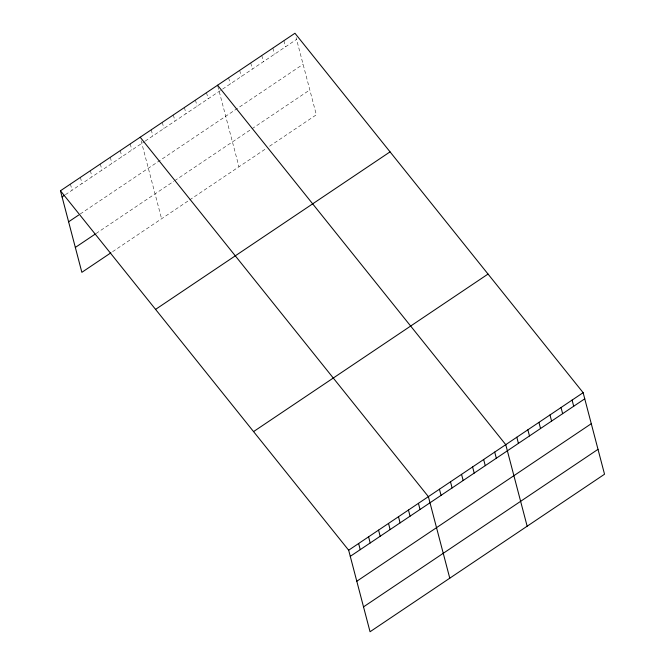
<?xml version="1.0" encoding="UTF-8"?>
<svg xmlns="http://www.w3.org/2000/svg" width="665" height="665" viewBox="0 0 665 665"><rect width="100%" height="100%" fill="white"/><g stroke="black" fill="none" stroke-linecap="round" stroke-linejoin="round"><path stroke-width="0.5" stroke-dasharray="3.33 2.49" d="M65.403 194.695L144.355 141.653M145.203 141.08L221.736 89.667M222.584 89.102L296.565 39.401M80.232 213.997L303.09 64.281M96.093 233.498L173.764 181.321M174.612 180.747L251.146 129.334M251.993 128.761L309.815 89.916M112.585 251.686L188.794 200.489M189.641 199.916L266.175 148.503M269.574 146.217L316.341 114.796L296.1 37.639M283.897 40.673L285.509 46.824M272.841 48.104L274.454 54.247M261.786 55.528L263.398 61.679M250.73 62.959L252.343 69.102M239.674 70.382L241.287 76.533M228.627 77.813L230.24 83.956M217.804 86.118L238.959 166.782M206.516 92.659L208.128 98.811M195.46 100.091L197.073 106.234M184.405 107.514L186.017 113.665M173.349 114.945L174.962 121.088M162.302 122.368L163.914 128.52M151.246 129.791L152.859 135.943M141.113 140.731L161.587 218.768M130.224 143.914L131.836 150.066M120.257 150.614L121.87 156.757M110.29 157.306L111.903 163.457M100.332 164.006L101.945 170.149M90.365 170.697L91.978 176.848M80.398 177.389L82.011 183.54M70.432 184.089L72.044 190.232"/><path stroke-width="1" d="M60.465 190.78L294.952 33.25L583.139 392.674L604.535 474.22L370.048 631.75L348.66 550.204L60.465 190.78L81.862 272.326L110.922 252.8M62.078 196.931L64.572 195.252M68.603 221.811L78.57 215.119M75.328 247.447L95.261 234.055M155.568 309.391L390.056 151.861M253.556 431.593L488.035 274.063M348.66 550.204L583.139 392.674M350.272 556.347L584.751 398.817M356.797 581.235L591.285 423.696M363.522 606.871L598.01 449.332M217.571 85.236L505.757 444.661L527.154 526.206M140.19 137.223L428.385 496.639L449.773 578.193M572.083 400.097L573.704 406.249M561.036 407.52L562.648 413.672M549.98 414.952L551.593 421.095M538.924 422.375L540.537 428.526M527.869 429.806L529.481 435.949M516.813 437.229L518.426 443.38M494.71 452.084L496.323 458.227M483.655 459.507L485.267 465.658M472.599 466.938L474.212 473.081M461.543 474.361L463.156 480.512M450.488 481.793L452.1 487.935M439.432 489.216L441.053 495.367M418.418 503.339L420.031 509.481M408.451 510.03L410.064 516.181M398.485 516.73L400.097 522.873M388.518 523.422L390.131 529.573M378.551 530.121L380.164 536.264M368.585 536.813L370.197 542.964M358.626 543.505L360.239 549.656"/></g></svg>
